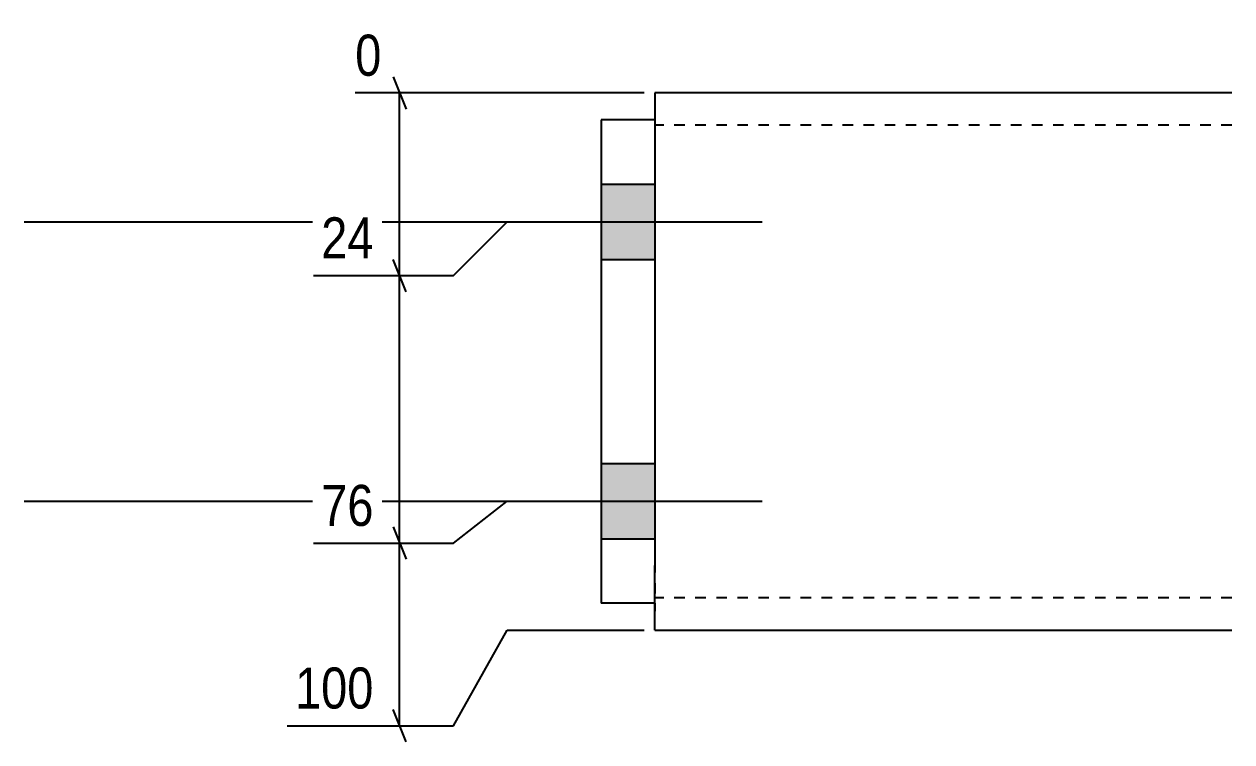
# Model space of a CAD drawing. Header units: millimetres. Extents: x 16 to 24925, y 2 to 481.
# Drawn here: x 16582 to 16807, y 4.8 to 138.4 of the extents above; entities that cross this region are included whole.
import ezdxf

# ---------------------------------------------------------------- set-up
doc = ezdxf.new("R2010")
doc.units = ezdxf.units.MM
doc.linetypes.add('DXK_LINE_DOT2', pattern=[3.9198, 1.9599, -1.9599])
doc.layers.add('MÅLSÆTNING', color=7, linetype='Continuous')
doc.layers.add('STÅL', color=7, linetype='Continuous')
doc.styles.add('Arial Narrow', font='ARIALN.TTF', dxfattribs={"height": 0.2})

msp = doc.modelspace()

# ---------------------------------------------------------------- hatches: boundary and pattern name
at = {"layer": 'STÅL', "linetype": 'Continuous'}
for points in [[(16689.51, 108.6), (16689.51, 94.6), (16699.51, 94.6), (16699.51, 108.6)], [(16689.51, 56.6), (16689.51, 42.6), (16699.51, 42.6), (16699.51, 56.6)]]:
    msp.add_hatch(color=96, dxfattribs=at).paths.add_polyline_path(points)

# ---------------------------------------------------------------- linework, layer by layer
at = {"layer": 'MÅLSÆTNING', "color": 7, "linetype": 'Continuous'}
for p, q in [((16650.77, 128.6), (16653.17, 122.6)), ((16697.51, 125.6), (16643.69, 125.6)), ((16651.97, 91.6), (16651.97, 125.6)), ((16661.97, 91.6), (16671.97, 101.6)), ((16661.97, 91.6), (16671.97, 101.6)), ((16671.97, 101.6), (16697.51, 101.6)), ((16671.97, 101.6), (16697.51, 101.6)), ((16653.17, 88.6), (16650.77, 94.6)), ((16653.17, 88.6), (16650.77, 94.6)), ((16635.9, 91.6), (16661.97, 91.6)), ((16635.9, 91.6), (16661.97, 91.6)), ((16651.97, 41.8), (16651.97, 91.6)), ((16661.97, 41.8), (16671.97, 49.6)), ((16661.97, 41.8), (16671.97, 49.6)), ((16671.97, 49.6), (16697.51, 49.6)), ((16671.97, 49.6), (16697.51, 49.6)), ((16650.77, 44.8), (16653.17, 38.8)), ((16650.77, 44.8), (16653.17, 38.8)), ((16635.9, 41.8), (16661.97, 41.8)), ((16635.9, 41.8), (16661.97, 41.8)), ((16651.97, 7.8), (16651.97, 41.8)), ((16661.97, 7.8), (16671.97, 25.6)), ((16671.97, 25.6), (16697.51, 25.6)), ((16653.17, 4.8), (16650.77, 10.8)), ((16631.03, 7.8), (16661.97, 7.8))]:
    msp.add_line(p, q, dxfattribs=at)
at = {"layer": 'STÅL', "color": 2, "linetype": 'Continuous'}
for p, q in [((16699.51, 125.6), (16699.51, 113.6)), ((16807.01, 125.6), (16699.51, 125.6)), ((16699.51, 120.6), (16689.51, 120.6)), ((16689.51, 120.6), (16689.51, 30.6)), ((16699.51, 113.6), (16699.51, 37.6)), ((16699.51, 26.51), (16699.51, 37.6)), ((16699.51, 30.6), (16689.51, 30.6)), ((16699.51, 25.6), (16699.51, 26.51)), ((16699.51, 25.6), (16807.01, 25.6))]:
    msp.add_line(p, q, dxfattribs=at)
at = {"layer": 'STÅL', "color": 7, "linetype": 'DXK_LINE_DOT2'}
for p, q in [((16699.51, 125.6), (16699.51, 124.69)), ((16699.51, 124.69), (16699.51, 122.09)), ((16699.51, 120.6), (16699.51, 30.6)), ((16807.01, 119.6), (16699.51, 119.6)), ((16807.01, 31.6), (16699.51, 31.6)), ((16699.51, 30.6), (16699.51, 29.11))]:
    msp.add_line(p, q, dxfattribs=at)
at = {"layer": 'STÅL', "color": 96, "linetype": 'Continuous'}
for p, q in [((16689.51, 108.6), (16699.51, 108.6)), ((16582.01, 101.6), (16719.51, 101.6)), ((16689.51, 94.6), (16699.51, 94.6)), ((16689.51, 56.6), (16699.51, 56.6)), ((16582.01, 49.6), (16719.51, 49.6)), ((16689.51, 42.6), (16699.51, 42.6))]:
    msp.add_line(p, q, dxfattribs=at)

# ---------------------------------------------------------------- wipeouts: each hides what was drawn before it
at = {"color": 0, "linetype": 'Continuous'}
msp.add_wipeout([(16648.71, 9.4), (16648.71, 20.6), (16630.88, 20.6), (16630.88, 9.4)], dxfattribs=at).dxf.layer = 'MÅLSÆTNING'

# ---------------------------------------------------------------- next in the draw order: texts
at = {"layer": 'MÅLSÆTNING', "color": 3, "linetype": 'Continuous', "style": 'Arial Narrow'}
msp.add_text('100', height=7.635, dxfattribs=at).set_placement((16632.48, 11))

# ---------------------------------------------------------------- next in the draw order: wipeouts: each hides what was drawn before it
at = {"color": 0, "linetype": 'Continuous'}
for points in [[(16650.17, 127.2), (16650.17, 138.4), (16642.09, 138.4), (16642.09, 127.2)], [(16648.71, 93.2), (16648.71, 104.4), (16635.76, 104.4), (16635.76, 93.2)], [(16648.71, 43.4), (16648.71, 54.6), (16635.76, 54.6), (16635.76, 43.4)]]:
    msp.add_wipeout(points, dxfattribs=at).dxf.layer = 'MÅLSÆTNING'

# ---------------------------------------------------------------- next in the draw order: texts
at = {"layer": 'MÅLSÆTNING', "color": 3, "linetype": 'Continuous', "style": 'Arial Narrow'}
for s, height, p in [('0', 7.64, (16643.69, 128.8)), ('24', 7.635, (16637.36, 94.8)), ('76', 7.635, (16637.36, 45))]:
    msp.add_text(s, height=height, dxfattribs=at).set_placement(p)

doc.saveas('drawing.dxf')
